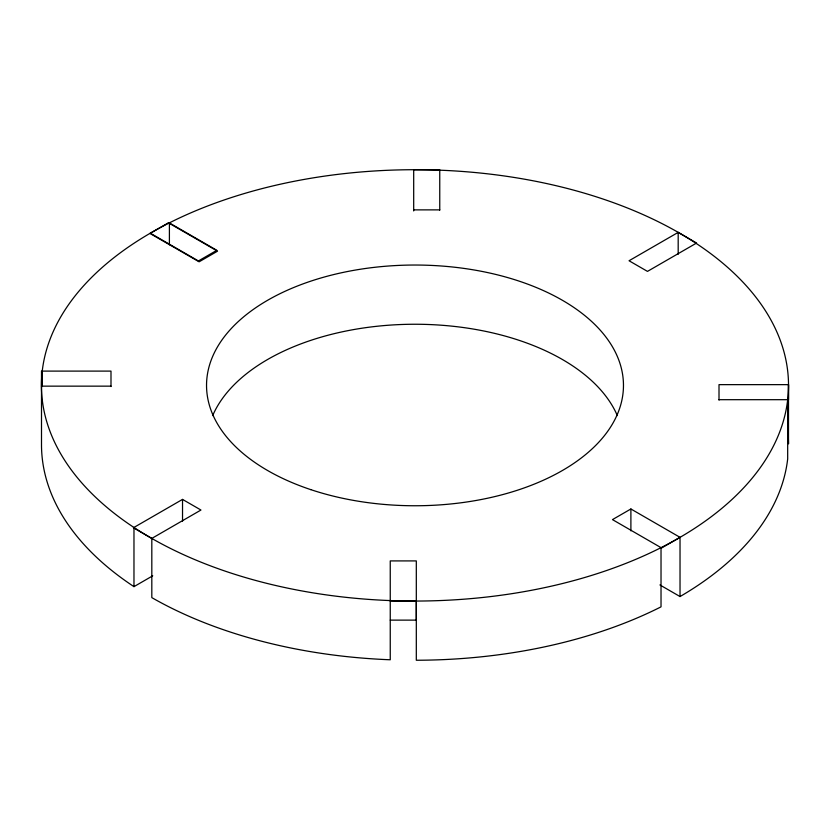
<?xml version="1.0" encoding="UTF-8"?>
<svg xmlns="http://www.w3.org/2000/svg" width="830" height="830" viewBox="0 0 830 830"><rect width="100%" height="100%" fill="white"/><g stroke="black" fill="none" stroke-linecap="round" stroke-linejoin="round"><path stroke-width="1.25" d="M678.183 254.271L678.183 232.379L696.609 243.024L647.473 271.389L629.047 260.755L678.183 232.379M659.923 584.942L680.029 596.552L680.029 537.342L630.893 508.977L612.467 519.611L661.603 547.976L680.029 537.342M719.008 400.091L719.008 384.643L788.5 384.643L788.5 443.853A373.5 215.634 0 0 0 788.127 435.034M151.817 538.411L200.953 510.035L182.527 499.401L133.391 527.766L151.817 538.411L151.817 597.621A373.5 215.634 0 0 0 390.245 659.767L390.245 560.914L416.307 560.914L416.307 620.124L390.245 620.124M110.992 386.552L110.992 371.103L41.5 371.103L41.5 445.357A373.5 215.634 0 0 0 133.972 586.644L152.73 575.812M413.693 209.876L439.755 209.876M41.5 386.147L110.992 386.147M719.008 399.687L788.5 399.687L788.5 384.643M390.245 601.034L416.307 601.034L416.307 660.244A373.5 215.634 0 0 0 661.022 606.855L661.022 547.644M150.375 233.22L198.412 260.952L216.838 250.307L169.403 222.928L169.403 244.809M787.691 399.687A373.542 215.665 0 0 1 207.137 564.587A373.542 215.665 0 0 1 250.069 191.865A373.542 215.665 0 0 1 787.691 399.687L787.68 458.897A373.5 215.634 0 0 1 680.029 596.552M630.893 508.977L630.893 530.858M439.755 210.135L439.755 169.756L413.693 169.756L413.693 210.945M182.527 499.401L182.527 521.282M133.972 527.434L133.972 586.644M42.32 371.103L42.32 386.552M212.677 415.602A208.465 120.36 0 0 1 415 324.25A208.465 120.36 0 0 1 617.323 415.602M168.397 222.814L149.971 233.448L199.107 261.813L217.533 251.179L168.397 222.814M310.762 489.627A208.465 120.36 0 0 0 623.465 385.4A208.465 120.36 0 0 0 310.762 281.163A208.465 120.36 0 0 0 310.762 489.627"/></g></svg>
